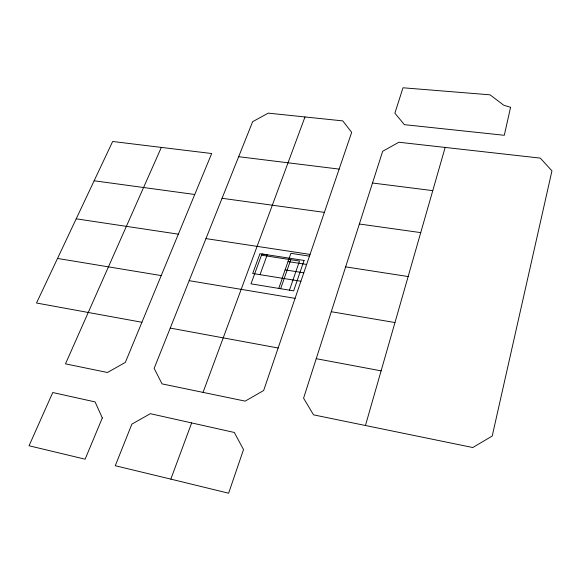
<?xml version="1.0" encoding="UTF-8"?>
<svg xmlns="http://www.w3.org/2000/svg" width="581" height="581" viewBox="0 0 581 581"><rect width="100%" height="100%" fill="white"/><g stroke="black" fill="none" stroke-linecap="round" stroke-linejoin="round"><path stroke-width="0.87" d="M365.449 425.51L445.148 147.451M316.231 358.695L382.668 151.271L398.886 142.243L540.279 158.112L551.95 170.843L492.216 436.026L472.796 447.53L313.544 414.856L303.572 398.196L316.231 358.695L381.121 370.852M339.137 169.1L263.651 390.519L245.175 401.122L162.041 383.881L154.147 368.376L252.655 121.676L268.255 113.135L342.754 120.884L351.679 132.366L339.137 169.1L238.682 156.703M289.469 290.166L299.52 261.051L261.486 255.175M280.638 288.713L290.783 259.7M282.184 278.241L290.914 253.331L309.455 256.156M278.771 288.408L282.33 278.263M260.019 274.675L267.195 254.877L259.939 253.759L252.699 273.491L300.907 281.255M203.038 392.393L304.996 116.955M170.836 479.122L228.624 493.218L243.519 449.585L234.303 432.467L150.356 413.687L131.858 424.13L115.27 465.73L170.836 479.122L191.657 422.924M141.924 322.266L125.343 362.399L107.478 372.494L65.486 363.866L161.329 147.414L211.687 153.522L141.924 322.266L36.516 303.021L112.663 141.481L161.329 147.414M372.494 183.015L432.765 190.633M94.129 180.778L194.758 194.482M222.058 198.288L324.394 212.377M359.37 224.012L420.738 232.618M178.352 234.165L76.22 218.819M310.065 254.405L205.972 238.602M345.644 266.868L408.16 276.549M288.031 261.566L306.63 264.449M285.118 269.867L303.776 272.816M161.227 275.583L57.526 258.436M189.174 280.674L295.083 298.351M331.279 311.714L394.978 322.557M170.226 328.076L278.146 347.997M510.576 107.311L504.293 135.286L404.383 124.661L394.877 113.164L403.003 87.782L490.059 94.826L503.72 105.205L510.576 107.311M304.066 260.441L293.645 290.856L250.999 283.84L261.929 253.955L304.066 260.441M102.307 417.928L85.124 459.193L29.05 445.765L52.748 392.531L95.088 401.914L102.307 417.928"/></g></svg>
